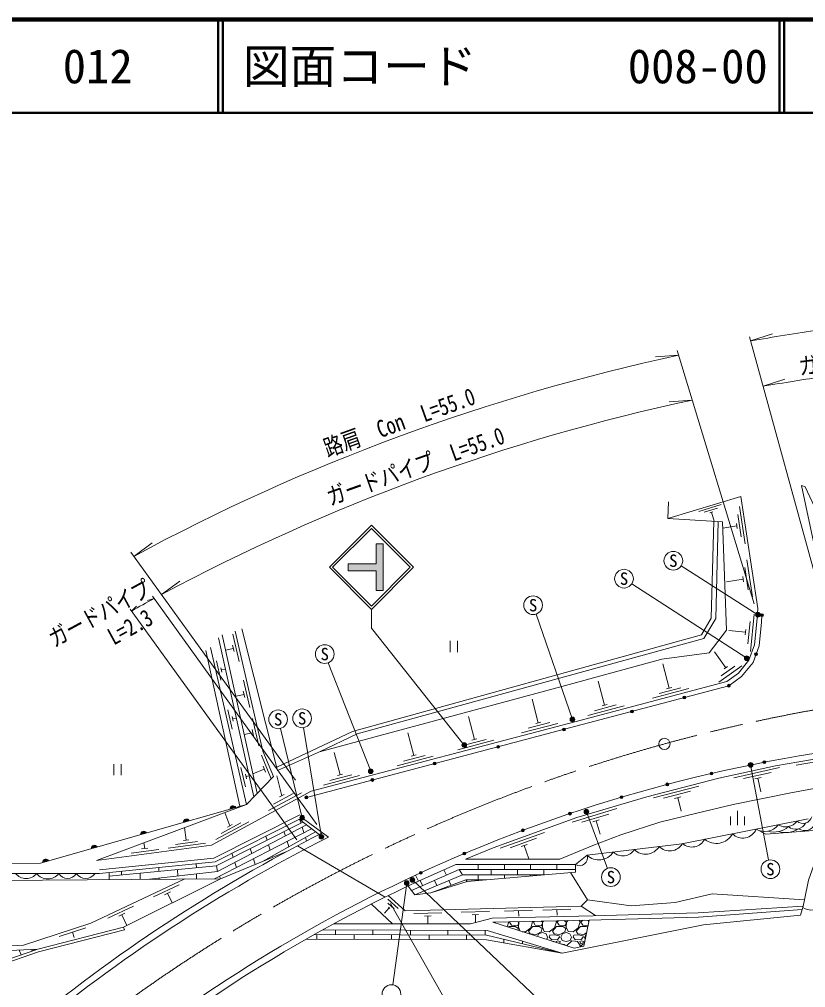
# Model space of a CAD drawing. Units: millimetres at full size, sheet at 1:1000; details may follow other scales. Extents: x 40000 to 680000, y 20000 to 380000.
# Drawn here: x 96508 to 180533, y 276536 to 380000 of the extents above; entities that cross this region are included whole.
import ezdxf
from ezdxf.enums import TextEntityAlignment as Align

# ---------------------------------------------------------------- set-up
doc = ezdxf.new("R2010")
doc.units = ezdxf.units.MM
doc.header["$LTSCALE"] = 1000
doc.linetypes.add('CHAIN', pattern=[18.5, 12, -1.5, 3.5, -1.5])
for name, color, linetype, lineweight in [('M-BGD', 7, 'Continuous', 13), ('M-BMK', 2, 'CHAIN', 13), ('M-BMK-SRVR', 3, 'Continuous', 13), ('M-STR-HTXT', 7, 'Continuous', 13), ('M-STR-STR1', 1, 'Continuous', 13), ('M-STR-STRC', 7, 'Continuous', 13), ('M-TTL', 2, 'Continuous', 140), ('M-TTL-LINE', 7, 'Continuous', 50)]:
    doc.layers.add(name, color=color, linetype=linetype, lineweight=lineweight)
doc.layers.add('M-TTL-TXT', color=7, linetype='Continuous')
doc.styles.add('ＭＳ ゴシック', font='')
doc.styles.get('ＭＳ ゴシック').set_extended_font_data('MS Gothic')

msp = doc.modelspace()

# ---------------------------------------------------------------- hatches: boundary and pattern name
at = {"layer": 'M-BGD'}
for points in [[(175713, 316328, -1), (176013, 316328, -1)], [(175086, 312164, -1), (175386, 312164, -1)], [(172181, 308795, -1), (172481, 308795, -1)], [(167424, 307533, -1), (167724, 307533, -1)], [(161833, 306050, -1), (162133, 306050, -1)], [(154560, 304123, -1), (154860, 304123, -1)], [(147531, 302270, -1), (147831, 302270, -1)], [(140733, 300479, -1), (141033, 300479, -1)], [(175963, 300626, -1), (176263, 300626, -1)], [(170314, 299421, -1), (170614, 299421, -1)], [(134081, 298726, -1), (134381, 298726, -1)], [(165601, 298253, -1), (165901, 298253, -1)], [(127032, 296868, -1), (127332, 296868, -1)], [(160712, 296882, -1), (161012, 296882, -1)], [(119627, 295789), (119025, 295618, -0.84072)], [(155195, 295132, -1), (155495, 295132, -1)], [(114650, 294372), (114048, 294200, -0.84072)], [(110076, 293069), (109474, 292898, -0.84072)], [(150158, 293343, -1), (150458, 293343, -1)], [(104812, 291570), (104210, 291399, -0.84072)], [(143913, 290859, -1), (144213, 290859, -1)], [(99627, 290094), (99025, 289922, -0.84072)], [(139262, 288809, -1), (139562, 288809, -1)]]:
    msp.add_hatch(color=256, dxfattribs=at).paths.add_polyline_path(points)
at = {"layer": 'M-STR-HTXT'}
for points in [[(175380, 316621, -0.41421), (175676, 316428, -0.41421), (175483, 316132, -1)], [(174189, 311981, -0.41421), (174484, 311786, -0.41421), (174289, 311491, -1)], [(155729, 305419, -1), (155506, 304972, -1)], [(144275, 302572, -1), (143836, 302333, -0.41421), (143936, 302672, -0.41421)], [(174515, 300130, -1), (174801, 300541, -0.41421), (174863, 300193, -0.41421)], [(134157, 299884, -1), (133952, 299427, -1)], [(126861, 294901, -1), (126598, 294476, -1)], [(157000, 295107, -0.41421), (156879, 295439, -0.41421), (157211, 295560, -1)], [(128938, 292851, -0.41421), (128991, 292502, -0.41421), (128642, 292448, -1)], [(137708, 287561, -0.41421), (137759, 287911, -0.41421), (138109, 287859, -1)], [(138734, 288157, -1), (138295, 287918, -0.41421), (138395, 288257, -0.41421)]]:
    msp.add_hatch(color=256, dxfattribs=at).paths.add_polyline_path(points)
at = {"layer": 'M-STR-STRC'}
msp.add_hatch(color=256, dxfattribs=at).paths.add_polyline_path([(134632, 321082), (134632, 318957), (135382, 318957), (135382, 323957), (134632, 323957), (134632, 321832), (131632, 321832), (131632, 321082)])

# ---------------------------------------------------------------- linework, layer by layer
at = {"layer": 'M-BGD'}
for p, q in [((171522, 328146), (169128, 327425)), ((171113, 327772), (169676, 327340)), ((170631, 327376), (170296, 327275)), ((170464, 327326), (170753, 326365)), ((173649, 324722), (173292, 327095)), ((174065, 323975), (173469, 327931)), ((173215, 325587), (173132, 326141)), ((173174, 325864), (171690, 325641)), ((174857, 318303), (174262, 322259)), ((174382, 319041), (174025, 321414)), ((173848, 320174), (172068, 319906)), ((173889, 319897), (173806, 320451)), ((174350, 313279), (174595, 315667)), ((174627, 312447), (175034, 316426)), ((124109, 299730), (120291, 314882)), ((174114, 314510), (172324, 314693)), ((174086, 314231), (174143, 314788)), ((117772, 313900), (121570, 296930)), ((118168, 314229), (121930, 297302)), ((120010, 311391), (119336, 314314)), ((142543, 313589), (142543, 312389)), ((143343, 313589), (143343, 312389)), ((120063, 295913), (116450, 312577)), ((120785, 296119), (116935, 312882)), ((119381, 312785), (118532, 312589)), ((119460, 312444), (119302, 313126)), ((117573, 311443), (118043, 309396)), ((172000, 310721), (170778, 312429)), ((118046, 310725), (118156, 310248)), ((118101, 310486), (118515, 310581)), ((165950, 308551), (165261, 311147)), ((171269, 309165), (173709, 310911)), ((171512, 309856), (172976, 310903)), ((171829, 310599), (172171, 310843)), ((121144, 306481), (120469, 309404)), ((159051, 306721), (158375, 309270)), ((164171, 307458), (168037, 308484)), ((164867, 307953), (167187, 308569)), ((165680, 308479), (166221, 308623)), ((120514, 307875), (119625, 307670)), ((120593, 307534), (120436, 308216)), ((151966, 304847), (151305, 307354)), ((157272, 305628), (161138, 306653)), ((157968, 306123), (160288, 306738)), ((158780, 306649), (159322, 306792)), ((118775, 306212), (119245, 304165)), ((119247, 305494), (119357, 305017)), ((119302, 305256), (119687, 305344)), ((122089, 302386), (121414, 305309)), ((145139, 303048), (144489, 305517)), ((150185, 303757), (154053, 304777)), ((150882, 304251), (153203, 304863)), ((151695, 304776), (152237, 304919)), ((121459, 303780), (120537, 303567)), ((121538, 303439), (121381, 304121)), ((138653, 301339), (138012, 303772)), ((143358, 301958), (147226, 302978)), ((144055, 302452), (146376, 303064)), ((144869, 302977), (145410, 303120)), ((123422, 298845), (122383, 301369)), ((130784, 299265), (130154, 301655)), ((136872, 300249), (140740, 301268)), ((137569, 300743), (139890, 301355)), ((138383, 301267), (138924, 301410)), ((184437, 301165), (179508, 300325)), ((106593, 300427), (106593, 299227)), ((107393, 300427), (107393, 299227)), ((120189, 300054), (120659, 298007)), ((122810, 299544), (122544, 300191)), ((120662, 299336), (120772, 298859)), ((120717, 299098), (121067, 299178)), ((122677, 299868), (121470, 299371)), ((124545, 297040), (124021, 299184)), ((129002, 298175), (132870, 299194)), ((129700, 298669), (132020, 299280)), ((130513, 299193), (131054, 299336)), ((177747, 300044), (172866, 298960)), ((176836, 299535), (173908, 298884)), ((169133, 298053), (164291, 296807)), ((175779, 298992), (175095, 298840)), ((175437, 298916), (175762, 297452)), ((123130, 295455), (126647, 297360)), ((123662, 296152), (125772, 297295)), ((124299, 296907), (124791, 297174)), ((168239, 297513), (165334, 296766)), ((167200, 296936), (166522, 296762)), ((166861, 296849), (167235, 295396)), ((118994, 293829), (118462, 295250)), ((119025, 295618), (119627, 295789)), ((160358, 295660), (155567, 294231)), ((159485, 295087), (156611, 294229)), ((173262, 293912), (173262, 295412)), ((114048, 294200), (114650, 294372)), ((117521, 292349), (121039, 294254)), ((118082, 292994), (120192, 294137)), ((118748, 293695), (119240, 293962)), ((126400, 294522), (128530, 292890)), ((126490, 294453), (126593, 294131)), ((158469, 294471), (157798, 294270)), ((158134, 294370), (158563, 292933)), ((180811, 294571), (167299, 291915)), ((172512, 293912), (172512, 294812)), ((174012, 293912), (174012, 294812)), ((109474, 292898), (110076, 293069)), ((114326, 292293), (114148, 293635)), ((117376, 288174), (127721, 293510)), ((128168, 293168), (122480, 290024)), ((124786, 293217), (124936, 292748)), ((126734, 293690), (126924, 293099)), ((152610, 293128), (147905, 291435)), ((109900, 291403), (109819, 292014)), ((112423, 291435), (116388, 291962)), ((113176, 291838), (115555, 292154)), ((114049, 292257), (114604, 292330)), ((122843, 292725), (122979, 292302)), ((123137, 291807), (123319, 291239)), ((125121, 292169), (125308, 291587)), ((127092, 292573), (127208, 292209)), ((151770, 292507), (148948, 291491)), ((150790, 291836), (150131, 291599)), ((167299, 291915), (157190, 290678)), ((104210, 291399), (104812, 291570)), ((108453, 290908), (111427, 291303)), ((109553, 291357), (110247, 291449)), ((119228, 290899), (119364, 290474)), ((121171, 291388), (121339, 290865)), ((150461, 291717), (150969, 290306)), ((99025, 289922), (99627, 290094)), ((115416, 289783), (115420, 289348)), ((119540, 289923), (119714, 289380)), ((121517, 290310), (121710, 289707)), ((123524, 290600), (123565, 290470)), ((143138, 289703), (139150, 287913)), ((155943, 289694), (143138, 289703)), ((145543, 289152), (145543, 289702)), ((148343, 289150), (148343, 289700)), ((157190, 290678), (155943, 289694)), ((106100, 288841), (106107, 288074)), ((107423, 288975), (107426, 288584)), ((109425, 288775), (109431, 288103)), ((111419, 289379), (111423, 288966)), ((113421, 289157), (113428, 288459)), ((115426, 288666), (115430, 288157)), ((117557, 289560), (117682, 288950)), ((143504, 289153), (138414, 286926)), ((142145, 288558), (141883, 289140)), ((143870, 288603), (143504, 289153)), ((155929, 289144), (143504, 289153)), ((146943, 288601), (146943, 289151)), ((149743, 288599), (149743, 289149)), ((151143, 289148), (151143, 289698)), ((152543, 288597), (152543, 289147)), ((153943, 289146), (153943, 289696)), ((117999, 288179), (84784, 287884)), ((111430, 288228), (111431, 288121)), ((117912, 288450), (117999, 288179)), ((143870, 288603), (138782, 286457)), ((139579, 287436), (139329, 287993)), ((144236, 288053), (140495, 286649)), ((141112, 287440), (140862, 287997)), ((142640, 287454), (142402, 287984)), ((152614, 288597), (143870, 288603)), ((144359, 287868), (144236, 288053)), ((146433, 288051), (144236, 288053)), ((145542, 288052), (145543, 288602)), ((148342, 288220), (148343, 288600)), ((151142, 288467), (151143, 288598)), ((113572, 287523), (110855, 286250)), ((112658, 286763), (112024, 286466)), ((112341, 286615), (112821, 285591)), ((139959, 286589), (139822, 286896)), ((141347, 286918), (141327, 286961)), ((136996, 284996), (135876, 285994)), ((136572, 284972), (135900, 285570)), ((108692, 285236), (105976, 283963)), ((136372, 283359), (134124, 285469)), ((136037, 285047), (135538, 284487)), ((136115, 284977), (135958, 285117)), ((141645, 284537), (138646, 284456)), ((146732, 284674), (143733, 284593)), ((151360, 284799), (148361, 284718)), ((149860, 284759), (149877, 284159)), ((155450, 284909), (152451, 284828)), ((153950, 284869), (153966, 284269)), ((107778, 284477), (107145, 284180)), ((107461, 284328), (107999, 283181)), ((140504, 284206), (139804, 284187)), ((140154, 284197), (140176, 283362)), ((145591, 284343), (144891, 284324)), ((145241, 284334), (145263, 283510)), ((147320, 283515), (147314, 283520)), ((147320, 283447), (147320, 283515)), ((147344, 283521), (147341, 283441)), ((148646, 283026), (148815, 283555)), ((148938, 283558), (148895, 283515)), ((148895, 283515), (149098, 283210)), ((149860, 283515), (149788, 283578)), ((149885, 283540), (149860, 283007)), ((149860, 283362), (149860, 283515)), ((149930, 283581), (149885, 283540)), ((151155, 282931), (151359, 283566)), ((151359, 283566), (151329, 283614)), ((151538, 283618), (151435, 283515)), ((151435, 283515), (151638, 283210)), ((152400, 283515), (152262, 283635)), ((152425, 283540), (152400, 283007)), ((152400, 283362), (152400, 283515)), ((152537, 283642), (152425, 283540)), ((153695, 282931), (153899, 283566)), ((153899, 283566), (153834, 283672)), ((154139, 283679), (153975, 283515)), ((153975, 283515), (154178, 283210)), ((154737, 283693), (154734, 283693)), ((154940, 283515), (154737, 283693)), ((154965, 283540), (154940, 283007)), ((154940, 283362), (154940, 283515)), ((155143, 283702), (154965, 283540)), ((156235, 282931), (156439, 283566)), ((156439, 283566), (156338, 283730)), ((156740, 283740), (156515, 283515)), ((156515, 283515), (156718, 283210)), ((157277, 283693), (156933, 283744)), ((157379, 283603), (157277, 283693)), ((98558, 280367), (107729, 282710)), ((103604, 282942), (100753, 282008)), ((102179, 282475), (102366, 281905)), ((107729, 282710), (107623, 282993)), ((130291, 282703), (130289, 282203)), ((134291, 282691), (134289, 282191)), ((138291, 282679), (138289, 282179)), ((142291, 282667), (142289, 282167)), ((146291, 282655), (146289, 282155)), ((148760, 282990), (148844, 283083)), ((148844, 283083), (149504, 283083)), ((149098, 283210), (149733, 283134)), ((149504, 283083), (149835, 282854)), ((149733, 283134), (149860, 283362)), ((149835, 282854), (149781, 282666)), ((149860, 283007), (150038, 282584)), ((150255, 282515), (150597, 282499)), ((150597, 282499), (151155, 282931)), ((150927, 282575), (151384, 283083)), ((151105, 282270), (150927, 282575)), ((151384, 283083), (152044, 283083)), ((151638, 283210), (152273, 283134)), ((152273, 282499), (151740, 282219)), ((152044, 283083), (152375, 282854)), ((152273, 283134), (152400, 283362)), ((152375, 282854), (152273, 282499)), ((152400, 283007), (152603, 282524)), ((152603, 282524), (153137, 282499)), ((153137, 282499), (153695, 282931)), ((153467, 282575), (153924, 283083)), ((153645, 282270), (153467, 282575)), ((153924, 283083), (154584, 283083)), ((154178, 283210), (154813, 283134)), ((154813, 282499), (154280, 282219)), ((154584, 283083), (154915, 282854)), ((154813, 283134), (154940, 283362)), ((154915, 282854), (154813, 282499)), ((154940, 283007), (155143, 282524)), ((155143, 282524), (155677, 282499)), ((155677, 282499), (156235, 282931)), ((156007, 282575), (156464, 283083)), ((156185, 282270), (156007, 282575)), ((156464, 283083), (157124, 283083)), ((156718, 283210), (157283, 283142)), ((157124, 283083), (157252, 282995)), ((128289, 282209), (128288, 281709)), ((132289, 282197), (132288, 281697)), ((136289, 282185), (136288, 281685)), ((140289, 282173), (140288, 281673)), ((144289, 282161), (144288, 281661)), ((148288, 281711), (148287, 281325)), ((150287, 281509), (150287, 281234)), ((151740, 282219), (151105, 282270)), ((151868, 282003), (151994, 282296)), ((151994, 282296), (152400, 282423)), ((152400, 282423), (152806, 282270)), ((152806, 282270), (152959, 281940)), ((152868, 281685), (152959, 281940)), ((153137, 281940), (153213, 282143)), ((153416, 281635), (153137, 281940)), ((153695, 282194), (153213, 282143)), ((154000, 281686), (153416, 281635)), ((153619, 281483), (153466, 281496)), ((153646, 281438), (153619, 281483)), ((154280, 282219), (153645, 282270)), ((154203, 282067), (153695, 282194)), ((154051, 281534), (153873, 281457)), ((153873, 281457), (153915, 281353)), ((154229, 281940), (154000, 281686)), ((154356, 281432), (154051, 281534)), ((154117, 281289), (154356, 281432)), ((154229, 281940), (154203, 282067)), ((154356, 281940), (154508, 281584)), ((154381, 281940), (154534, 282296)), ((154508, 281584), (154940, 281457)), ((154534, 282296), (154940, 282423)), ((154940, 282423), (155346, 282270)), ((154940, 281457), (155372, 281584)), ((155550, 281534), (154981, 281014)), ((155346, 282270), (155499, 281940)), ((155372, 281584), (155499, 281940)), ((156159, 281483), (155550, 281534)), ((155677, 281940), (155753, 282143)), ((155956, 281635), (155677, 281940)), ((156235, 282194), (155753, 282143)), ((156540, 281686), (155956, 281635)), ((156439, 281026), (156159, 281483)), ((156820, 282219), (156185, 282270)), ((156743, 282067), (156235, 282194)), ((156591, 281534), (156413, 281457)), ((156413, 281457), (156515, 281203)), ((156515, 281203), (156896, 281432)), ((156769, 281940), (156540, 281686)), ((156896, 281432), (156591, 281534)), ((156769, 281940), (156743, 282067)), ((157123, 282378), (156820, 282219)), ((156896, 281940), (156987, 281727)), ((156921, 281940), (157074, 282296)), ((157074, 282296), (157108, 282306)), ((98472, 280654), (87021, 276688)), ((96525, 280562), (96520, 280467)), ((96520, 280467), (96699, 280041)), ((97829, 280432), (97891, 280627)), ((97996, 280490), (98044, 280543)), ((98044, 280543), (98150, 280543)), ((98440, 280653), (98461, 280650)), ((154737, 281153), (154375, 281207)), ((154845, 281058), (154737, 281153)), ((156389, 280870), (156439, 281026)), ((156769, 281229), (156515, 280975)), ((156515, 280975), (156563, 280902)), ((156879, 281212), (156769, 281229)), ((98558, 280367), (87536, 276550))]:
    msp.add_line(p, q, dxfattribs=at)
for points in [[(208007, 313835), (197851, 315784), (195093, 315117), (191962, 314566), (190303, 314456), (187703, 314704), (186725, 315085), (186162, 315846), (185331, 317739), (184736, 319904), (184534, 321372), (180492, 330060), (180080, 330187), (183241, 315476), (183549, 314695), (184061, 314087), (184616, 313533), (185649, 312756), (186680, 312294), (187379, 312182), (191713, 312094)], [(157411, 283755), (156825, 280950), (155784, 280760), (147106, 283515)]]:
    msp.add_lwpolyline(points, close=True, dxfattribs=at)
for points in [[(120785, 296119), (104737, 290112), (117038, 291746), (127702, 297522), (155854, 304941), (172115, 309255), (173352, 310138), (174475, 311518), (175063, 313169), (175315, 315630), (175410, 317047), (173608, 329024), (165822, 326680)], [(165875, 328432), (165822, 326680), (171647, 326307), (172077, 314739), (170217, 312326), (165167, 311618), (154469, 308702), (128573, 301725)], [(170724, 326366), (170451, 315998), (169389, 314221), (132110, 303898), (124019, 300089)], [(171185, 326337), (170932, 315990), (169668, 313860), (132616, 303647), (128573, 301725), (124109, 299730)], [(127182, 296868), (155981, 304458), (172331, 308795), (173697, 309770), (174917, 311269), (175554, 313058), (175813, 315588), (175863, 316328)], [(119570, 314635), (122535, 301788), (123650, 299081), (120785, 296119)], [(192503, 302622), (184801, 301531), (177308, 300254), (171273, 298913), (163569, 296931), (156088, 294699), (147127, 291474), (144188, 290257), (154256, 290270), (157799, 291741), (160779, 292863), (164960, 294207), (168896, 295180), (172796, 296097), (178969, 297346), (183749, 298232), (187791, 298768)], [(192503, 302622), (190873, 301366), (187791, 298768), (182760, 293439), (180839, 288015), (180397, 285904), (180259, 285236)], [(91964, 294168), (92662, 289784), (98764, 289848), (120785, 296119)], [(126491, 295017), (117306, 290376), (105056, 289138)], [(128913, 293085), (126729, 294689), (117420, 289986), (105076, 288738), (85240, 288739)], [(106103, 288457), (117537, 289550), (126785, 294228)], [(110427, 288112), (117682, 288950), (127181, 293924)], [(182760, 293439), (176271, 292919), (175242, 293477)], [(74253, 279965), (83426, 279941), (98472, 280654), (107623, 282993), (117999, 288179), (125171, 291131)], [(138046, 287394), (138782, 286457), (140495, 286649), (144359, 287868), (155922, 288889), (155943, 289694)], [(155412, 288844), (157217, 285902), (156539, 285239), (158063, 284231)], [(83100, 280291), (96963, 281080), (104137, 283433), (114194, 288146)], [(156539, 285239), (137743, 284732), (135913, 286363)], [(180397, 285904), (170550, 286568), (166603, 285624), (161897, 285276), (157217, 285902)], [(180259, 285236), (169052, 284514), (157828, 284225), (147041, 283974), (144711, 283366), (130098, 283353)], [(180165, 284902), (169073, 284055), (157411, 283755), (147106, 283515), (155784, 280760), (156825, 280950), (157411, 283755)], [(180259, 285236), (179992, 284292), (169627, 283246), (154522, 280225)], [(154522, 280225), (146510, 282654), (128921, 282708)], [(154522, 280225), (146421, 281654), (127152, 281713)], [(154463, 280236), (146435, 282154), (128030, 282210)]]:
    msp.add_lwpolyline(points, dxfattribs=at)
for centre in [(175863, 316328), (175236, 312164), (172331, 308795), (167574, 307533), (161983, 306050), (154710, 304123), (147681, 302270), (140883, 300479), (176113, 300626), (170464, 299421), (134231, 298726), (165751, 298253), (127182, 296868), (160862, 296882), (155345, 295132), (150308, 293343), (144063, 290859), (139412, 288809)]:
    msp.add_circle(centre, 150, dxfattribs=at)
for centre, radius, start, end in [((207103, 141471), 162144, 96.86378, 114.89238), ((119341, 295651), 318, 25.78706, 186.00479), ((114364, 294234), 318, 25.78706, 186.00479), ((176169, 294979), 1766, 238.33902, 323.90002), ((178394, 295204), 1496, 237.75113, 324.48792), ((179454, 294660), 1204, 230.10646, 333.73954), ((180259, 295059), 971, 228.15545, 344.69313), ((180421, 294561), 1244, 238.54153, 335.61679), ((109790, 292931), 318, 25.78706, 186.00479), ((170996, 293868), 1931, 229.66172, 332.57733), ((173816, 294045), 1536, 223.95423, 338.28481), ((177148, 295477), 2320, 254.01236, 311.3801), ((178413, 295600), 2503, 252.46472, 302.89938), ((166005, 292745), 1604, 224.65889, 329.59599), ((168387, 293082), 1522, 229.01991, 333.21913), ((104526, 291432), 318, 25.78706, 186.00479), ((158442, 291998), 1820, 226.50371, 327.45201), ((160997, 292084), 1476, 226.22229, 327.73344), ((163435, 292433), 1646, 223.66219, 330.29353), ((99341, 289955), 318, 25.78706, 186.00479), ((156389, 290411), 844, 238.14542, 18.40456), ((97232, 289664), 1464, 219.22553, 320.76867), ((99540, 289608), 1461, 216.53794, 323.45626), ((101654, 289283), 1086, 210.10471, 329.88949), ((103595, 289419), 1211, 214.24033, 325.75387), ((181154, 286480), 1658, 235.83664, 316.45562)]:
    msp.add_arc(centre, radius, start, end, dxfattribs=at)
at = {"layer": 'M-BMK'}
msp.add_arc((213296, 129057), 180000, 98.38324, 129.19753, dxfattribs=at)
at = {"layer": 'M-BMK-SRVR'}
msp.add_circle((165443, 302579), 600, dxfattribs=at)
at = {"layer": 'M-STR-HTXT'}
for p, q in [((182181, 318210), (174540, 346069)), ((174659, 345632), (176997, 346383)), ((175037, 317529), (166791, 344632)), ((166948, 344115), (164501, 343925)), ((175988, 340790), (178326, 341539)), ((168409, 339315), (165961, 339129)), ((108730, 322618), (110716, 324061)), ((126021, 298691), (108418, 323050)), ((175432, 316376), (167238, 321615)), ((111684, 318530), (113673, 319969)), ((174239, 311736), (161964, 319691)), ((110916, 318116), (110194, 317917)), ((128293, 293971), (110740, 318360)), ((126144, 292338), (108334, 316985)), ((108483, 316778), (109038, 317281)), ((155617, 305195), (151734, 316456)), ((144055, 302452), (134133, 314958)), ((134055, 299655), (129507, 311246)), ((126729, 294689), (124397, 304231)), ((128790, 292650), (126884, 304324)), ((174658, 300336), (176581, 290177)), ((157105, 295333), (159369, 289279)), ((137908, 287710), (136409, 276830)), ((138515, 288038), (151924, 275324)), ((136173, 285535), (153481, 255017))]:
    msp.add_line(p, q, dxfattribs=at)
for centre in [(175432, 316376), (174239, 311736), (155617, 305195), (144055, 302452), (174658, 300336), (134055, 299655), (126729, 294689), (157105, 295333), (128790, 292650), (137908, 287710), (138515, 288038)]:
    msp.add_circle(centre, 250, dxfattribs=at)
for centre, radius, start, end in [((213253, 129128), 219917, 98.17429, 100.10713), ((213253, 129128), 219917, 102.15471, 118.3777), ((213257, 129120), 214926, 98.19597, 99.98592), ((213257, 129120), 214926, 102.04431, 118.20285), ((213257, 129120), 214926, 118.43558, 119.17563)]:
    msp.add_arc(centre, radius, start, end, dxfattribs=at)
at = {"layer": 'M-STR-STR1'}
for p, q in [((129546, 292620), (128913, 293085)), ((135594, 286205), (126234, 291698)), ((139150, 287913), (138854, 288552))]:
    msp.add_line(p, q, dxfattribs=at)
for centre, radius, start, end in [((206640, 139669), 171982, 116.8687, 129.7434), ((206638, 139672), 171279, 116.75008, 129.74331), ((207103, 141471), 162144, 114.89238, 130.22163), ((207813, 140329), 162775, 114.94999, 130.15502)]:
    msp.add_arc(centre, radius, start, end, dxfattribs=at)
at = {"layer": 'M-STR-STRC'}
for p, q in [((129633, 321458), (134133, 325958)), ((138633, 321458), (134133, 325958)), ((129986, 321458), (134133, 325604)), ((138279, 321458), (134133, 325604)), ((135382, 323957), (134632, 323957)), ((134632, 321832), (134632, 323957)), ((135382, 318957), (135382, 323957)), ((131632, 321082), (131632, 321832)), ((134632, 321832), (131632, 321832)), ((129633, 321458), (134133, 316957)), ((129986, 321458), (134133, 317311)), ((134632, 321082), (131632, 321082)), ((134133, 317311), (138279, 321458)), ((134133, 316958), (138633, 321458)), ((134632, 318957), (134632, 321082)), ((135382, 318957), (134632, 318957)), ((134133, 316957), (134133, 314958))]:
    msp.add_line(p, q, dxfattribs=at)
msp.add_lwpolyline([(131632, 321832), (134632, 321832), (134632, 323957), (135382, 323957), (135382, 318957), (134632, 318957), (134632, 321082), (131632, 321082)], close=True, dxfattribs=at)
for centre in [(166396, 322154), (161125, 320235), (151408, 317401), (129142, 312177), (126723, 305311), (124159, 305203), (176767, 289194), (159719, 288342), (136272, 275840)]:
    msp.add_circle(centre, 1000, dxfattribs=at)
at = {"layer": 'M-TTL'}
msp.add_line((680000, 380000), (40000, 380000), dxfattribs=at)
at = {"layer": 'M-TTL-LINE'}
for p, q in [((117750, 380000), (117750, 370000)), ((118250, 380000), (118250, 370000)), ((177750, 380000), (177750, 370000)), ((178250, 380000), (178250, 370000)), ((40000, 370000), (680000, 370000))]:
    msp.add_line(p, q, dxfattribs=at)

# ---------------------------------------------------------------- texts
at = {"layer": 'M-STR-HTXT', "style": 'ＭＳ ゴシック', "width": 0.8}
for s, rotation, p in [('ガードパイプ\u3000L=35.0', 7.281, (189910, 342731)), ('路肩\u3000Con\u3000L=55.0', 19.722, (137610, 335572)), ('ガードパイプ\u3000L=55.0', 19.722, (139330, 330877)), ('ガードパイプ         ', 28.621, (109722, 317406))]:
    msp.add_text(s, height=1833, rotation=rotation, dxfattribs=at).set_placement(p, align=Align.BOTTOM_CENTER)
msp.add_text('L=2.3', height=1833, rotation=28.621, dxfattribs=at).set_placement((107895, 315886), align=Align.TOP_CENTER)
at = {"layer": 'M-STR-STRC', "style": 'ＭＳ ゴシック'}
for p in [(166396, 322154), (161125, 320235), (151408, 317401), (129142, 312177), (124159, 305203), (126723, 305311), (176767, 289194), (159719, 288342)]:
    msp.add_text('S', height=1320, dxfattribs=at).set_placement(p, align=Align.MIDDLE_CENTER)
at = {"layer": 'M-TTL-TXT', "style": 'ＭＳ ゴシック'}
for s, p in [('012', (101142, 375000)), ('図面コード', (120380, 375000)), ('008-00', (161521, 375000))]:
    msp.add_text(s, height=3666, dxfattribs=at).set_placement(p, align=Align.MIDDLE_LEFT)

doc.saveas('drawing.dxf')
